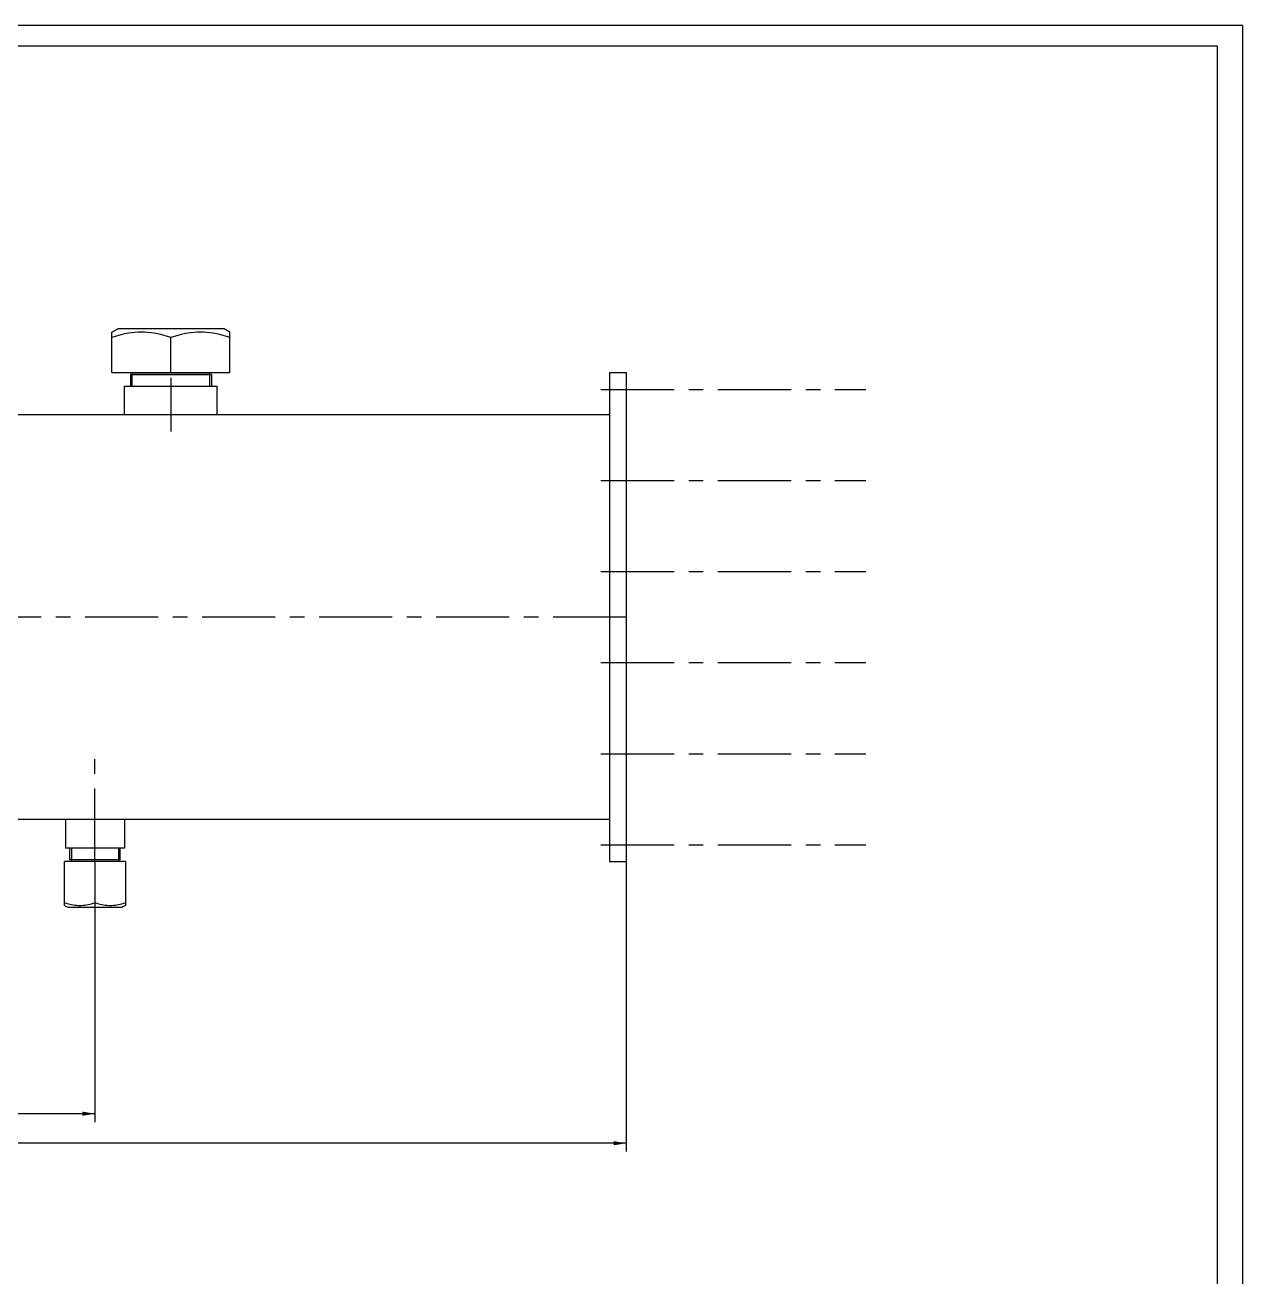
# Model space of a CAD drawing. Header units: millimetres. Extents: x 0 to 841, y 0 to 594.
# Drawn here: x 552.1 to 841, y 297 to 594 of the extents above; entities that cross this region are included whole.
import ezdxf

# ---------------------------------------------------------------- set-up
doc = ezdxf.new("R2010")
doc.units = ezdxf.units.MM
doc.header["$LTSCALE"] = 46.255
doc.linetypes.add('CENTER', pattern=[0.6, 0.375, -0.075, 0.075, -0.075])
doc.layers.get('0').update_dxf_attribs({"linetype": 'CONTINUOUS'})
doc.layers.add('ALL_AXIS', color=7, linetype='CONTINUOUS')
doc.layers.add('ALL_DIMENSIONS', color=7, linetype='CONTINUOUS')
doc.styles.get("Standard").update_dxf_attribs({"font": 'txt', "width": 0.7})
doc.dimstyles.new('DIMSTYLE_1', dxfattribs={"dimtxt": 3.5, "dimasz": 3, "dimexe": 0.18, "dimexo": 0.0625, "dimgap": 0.09, "dimtad": 1, "dimdec": 5, "dimlfac": 2.5, "dimdsep": 46, "dimtxsty": 'STANDARD', "dimblk": '_FILLED', "dimblk1": '_FILLED', "dimblk2": '_FILLED', "dimcen": 0.09, "dimadec": 0, "dimazin": 0, "dimtp": 1.2, "dimtm": 1.2, "dimtfac": 1, "dimtdec": 5, "dimtofl": 0, "dimtmove": 0, "dimatfit": 3, "dimldrblk": '_FILLED', "dimfxl": 1, "dimtolj": 1, "dimarcsym": 0})

# ---------------------------------------------------------------- blocks, each defined once
blk = doc.blocks.new('_FILLED')
at = {"color": 0, "linetype": 'BYBLOCK'}
blk.add_solid([(0, 0), (-1, 0.167), (-1, -0.167)], dxfattribs=at)
blk = doc.blocks.new('*D0')
at = {"layer": 'ALL_DIMENSIONS', "color": 2, "linetype": 'CONTINUOUS'}
for p, q in [((146.73, 395.53), (146.73, 326.73)), ((694.73, 395.53), (694.73, 326.73)), ((146.73, 328.73), (420.73, 328.73)), ((694.73, 328.73), (420.73, 328.73))]:
    blk.add_line(p, q, dxfattribs=at)
at = {"layer": 'ALL_DIMENSIONS', "color": 2, "linetype": 'CONTINUOUS', "xscale": 3, "yscale": 3, "zscale": 3, "rotation": 180}
blk.add_blockref('_FILLED', (146.73, 328.73), dxfattribs=at)
at = {"layer": 'ALL_DIMENSIONS', "color": 2, "linetype": 'CONTINUOUS', "xscale": 3, "yscale": 3, "zscale": 3}
blk.add_blockref('_FILLED', (694.73, 328.73), dxfattribs=at)
blk = doc.blocks.new('*D9')
at = {"layer": 'ALL_DIMENSIONS', "color": 2, "linetype": 'CONTINUOUS'}
for p, q in [((146.73, 395.53), (146.73, 333.73)), ((568.73, 393.53), (568.73, 333.73)), ((146.73, 335.73), (357.73, 335.73)), ((568.73, 335.73), (357.73, 335.73))]:
    blk.add_line(p, q, dxfattribs=at)
at = {"layer": 'ALL_DIMENSIONS', "color": 2, "linetype": 'CONTINUOUS', "xscale": 3, "yscale": 3, "zscale": 3, "rotation": 180}
blk.add_blockref('_FILLED', (146.73, 335.73), dxfattribs=at)
at = {"layer": 'ALL_DIMENSIONS', "color": 2, "linetype": 'CONTINUOUS', "xscale": 3, "yscale": 3, "zscale": 3}
blk.add_blockref('_FILLED', (568.73, 335.73), dxfattribs=at)

msp = doc.modelspace()

# ---------------------------------------------------------------- linework, layer by layer
at = {"color": 7, "linetype": 'CONTINUOUS'}
for p, q in [((0, 594), (841, 594)), ((841, 0), (841, 594)), ((835, 589), (20, 589)), ((835, 5), (835, 589)), ((572.7284775, 511.534471), (600.7284775, 511.534471)), ((596.3284775, 511.134471), (577.1284775, 511.134471)), ((690.7284775, 511.534471), (694.7284775, 511.534471)), ((690.7284775, 511.534471), (690.7284775, 395.534471)), ((694.7284775, 511.534471), (694.7284775, 395.534471)), ((690.7284775, 501.534471), (150.7284775, 501.534471)), ((690.7284775, 405.534471), (150.7284775, 405.534471)), ((575.9284775, 395.534471), (561.5284775, 395.534471)), ((574.7284775, 395.934471), (562.7284775, 395.934471)), ((690.7284775, 395.534471), (694.7284775, 395.534471))]:
    msp.add_line(p, q, dxfattribs=at)
at = {"color": 2, "linetype": 'CONTINUOUS'}
for p, q in [((577.5284775, 508.334471), (577.5284775, 511.134471)), ((595.9284775, 508.334471), (595.9284775, 511.134471)), ((563.1284775, 398.734471), (563.1284775, 395.934471)), ((574.3284775, 398.734471), (574.3284775, 395.934471))]:
    msp.add_line(p, q, dxfattribs=at)
at = {"layer": 'ALL_AXIS', "color": 7, "linetype": 'CONTINUOUS'}
for p, q in [((572.7284775, 521.1261806), (574.1284775, 521.934471)), ((572.7284775, 511.534471), (572.7284775, 521.1261806)), ((599.3284775, 521.934471), (574.1284775, 521.934471)), ((586.7284775, 511.534471), (586.7284775, 519.875751)), ((600.7284775, 521.1261806), (599.3284775, 521.934471)), ((600.7284775, 511.534471), (600.7284775, 521.1261806)), ((577.1284775, 511.134471), (596.3284775, 511.134471)), ((577.1284775, 511.134471), (577.1284775, 508.334471)), ((577.5284775, 511.134471), (577.5284775, 511.534471)), ((595.9284775, 511.134471), (595.9284775, 511.534471)), ((596.3284775, 511.134471), (596.3284775, 508.334471)), ((575.7284775, 508.334471), (597.7284775, 508.334471)), ((575.7284775, 501.534471), (575.7284775, 508.334471)), ((597.7284775, 501.534471), (597.7284775, 508.334471)), ((561.7284775, 405.534471), (561.7284775, 398.734471)), ((575.7284775, 405.534471), (575.7284775, 398.734471)), ((575.7284775, 398.734471), (561.7284775, 398.734471)), ((562.7284775, 395.934471), (562.7284775, 398.734471)), ((574.7284775, 395.934471), (574.7284775, 398.734471)), ((561.5284775, 385.1501632), (561.5284775, 395.534471)), ((574.7284775, 395.934471), (562.7284775, 395.934471)), ((563.1284775, 395.934471), (563.1284775, 395.534471)), ((568.7284775, 395.534471), (568.7284775, 385.7932412)), ((574.3284775, 395.934471), (574.3284775, 395.534471)), ((575.9284775, 395.534471), (575.9284775, 385.1501632)), ((561.5284775, 385.1501632), (562.2484775, 384.734471)), ((562.2484775, 384.734471), (575.2084775, 384.734471)), ((575.9284775, 385.1501632), (575.2084775, 384.734471))]:
    msp.add_line(p, q, dxfattribs=at)
at = {"layer": 'ALL_AXIS', "color": 7, "linetype": 'CENTER'}
for p, q in [((586.7284775, 510.334471), (586.7284775, 497.534471)), ((688.7284775, 507.534471), (751.5284775, 507.534471)), ((688.7284775, 485.934471), (751.5284775, 485.934471)), ((688.7284775, 464.334471), (751.5284775, 464.334471)), ((694.7284775, 453.534471), (146.7284775, 453.534471)), ((688.7284775, 442.734471), (751.5284775, 442.734471)), ((568.7284775, 395.534471), (568.7284775, 419.934471)), ((688.7284775, 421.134471), (751.5284775, 421.134471)), ((688.7284775, 399.534471), (751.5284775, 399.534471))]:
    msp.add_line(p, q, dxfattribs=at)
at = {"layer": 'ALL_AXIS', "color": 7, "linetype": 'CONTINUOUS'}
for points in [[(586.7284775, 519.875751), (585.9114036, 520.1360609), (585.1096457, 520.3658328), (584.3254749, 520.5648412), (583.5520783, 520.7337627), (582.7838407, 520.8735145), (582.0194409, 520.9831494), (581.2556436, 521.0622302), (580.492575, 521.1101449), (579.7291791, 521.1260423), (578.9657672, 521.1102031), (578.2026527, 521.062342), (577.4387739, 520.9833053), (576.6742676, 520.8737038), (575.9058526, 520.7339584), (575.1321085, 520.5649843), (574.3475904, 520.3659088), (573.5456403, 520.1360935), (572.7284775, 519.875751)], [(600.7284775, 519.875751), (599.9114036, 520.1360609), (599.1096457, 520.3658328), (598.3254749, 520.5648412), (597.5520783, 520.7337627), (596.7838407, 520.8735145), (596.0194409, 520.9831494), (595.2556436, 521.0622302), (594.492575, 521.1101449), (593.7291791, 521.1260423), (592.9657672, 521.1102031), (592.2026527, 521.062342), (591.4387739, 520.9833053), (590.6742676, 520.8737038), (589.9058526, 520.7339584), (589.1321085, 520.5649843), (588.3475904, 520.3659088), (587.5456403, 520.1360935), (586.7284775, 519.875751)], [(561.5284775, 385.7932412), (561.9487007, 385.6593637), (562.3610406, 385.5411935), (562.7643282, 385.438847), (563.1620709, 385.3519747), (563.5571602, 385.2801037), (563.9502757, 385.2237211), (564.3430825, 385.1830516), (564.735515, 385.15841), (565.1281157, 385.1502343), (565.5207246, 385.15838), (565.9131803, 385.1829939), (566.3060285, 385.2236406), (566.6991979, 385.2800057), (567.0943778, 385.3518732), (567.4922994, 385.4387724), (567.8957663, 385.5411535), (568.3082066, 385.6593464), (568.7284775, 385.7932412)], [(568.7284775, 385.7932412), (569.1487007, 385.6593637), (569.5610406, 385.5411935), (569.9643282, 385.438847), (570.3620709, 385.3519747), (570.7571602, 385.2801037), (571.1502757, 385.2237211), (571.5430825, 385.1830516), (571.9355149, 385.15841), (572.3281157, 385.1502343), (572.7207246, 385.15838), (573.1131803, 385.1829939), (573.5060285, 385.2236406), (573.8991979, 385.2800057), (574.2943778, 385.3518732), (574.6922994, 385.4387724), (575.0957663, 385.5411535), (575.5082066, 385.6593464), (575.9284775, 385.7932412)]]:
    msp.add_lwpolyline(points, dxfattribs=at)

# ---------------------------------------------------------------- dimensions: what is measured, and where the dimension line sits
at = {"layer": 'ALL_DIMENSIONS', "color": 2, "linetype": 'CONTINUOUS'}
for base, p2, picture, middle in [((694.7284775, 328.734471), (694.7284775, 395.534471), '*D0', (415.8284775, 329.609471)), ((568.7284775, 335.734471), (568.7284775, 393.534471), '*D9', (352.8284775, 336.609471))]:
    dim = msp.add_linear_dim(base=base, p1=(146.7284775, 395.534471), p2=p2, dimstyle='DIMSTYLE_1', dxfattribs=at)
    dim.commit()
    dim.dimension.update_dxf_attribs({"geometry": picture, "text_midpoint": middle, "dimtype": 160})

doc.saveas('drawing.dxf')
